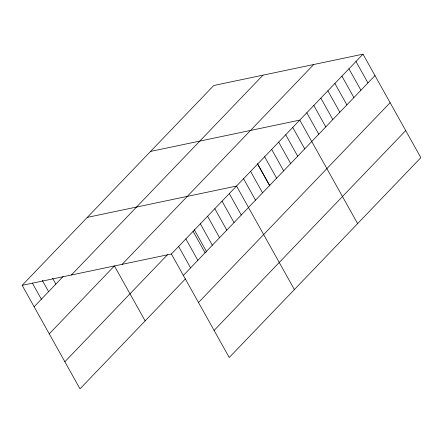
<?xml version="1.0" encoding="UTF-8"?>
<svg xmlns="http://www.w3.org/2000/svg" width="443" height="443" viewBox="0 0 443 443"><rect width="100%" height="100%" fill="white"/><g stroke="black" fill="none" stroke-linecap="round" stroke-linejoin="round"><path stroke-width="0.66" d="M22.15 285.331L213.764 85.493L363 54.157L420.85 157.669L229.236 357.507L171.386 253.994L22.15 285.331L80 388.843L185.434 278.885M34.128 306.761L63.083 276.565M71.395 274.992L263.015 75.149M49.267 333.85L114.416 265.905L145.149 320.898M122.135 264.338L313.749 64.495M64.861 361.754L167.482 254.731M171.386 253.994L363 54.157M183.363 275.43L374.977 75.587M198.497 302.514L390.117 102.676M214.096 330.423L405.71 130.585M150.531 151.44L299.767 120.103L357.617 223.615M87.299 217.386L236.534 186.049L294.385 289.561M355.973 61.483L367.95 82.919M348.946 68.815L360.923 90.245M341.918 76.141L353.902 97.571M334.897 83.467L346.875 104.897M327.87 90.793L339.847 112.229M320.843 98.119L332.82 119.555M313.816 105.451L325.793 126.881M306.794 112.777L318.772 134.207M292.74 127.429L304.718 148.865M285.713 134.761L297.69 156.191M278.686 142.087L290.669 163.517M271.664 149.413L283.642 170.848M264.637 156.739L276.615 178.175M257.488 163.722L269.937 185.994M257.61 164.071L269.588 185.501M250.583 171.397L262.561 192.827M243.556 178.723L255.539 200.158M229.291 193.602L241.274 215.032M222.054 201.15L234.031 222.58M214.816 208.697L226.794 230.133M207.579 216.25L219.556 237.681M200.341 223.798L212.319 245.228M194.255 229.668L206.704 251.94M193.098 231.346L205.076 252.781M185.861 238.899L197.838 260.329M178.623 246.446L190.601 267.877M52.518 278.16L55.846 284.113M42.284 280.353L48.608 291.666M32.383 283.138L41.365 299.213"/></g></svg>
